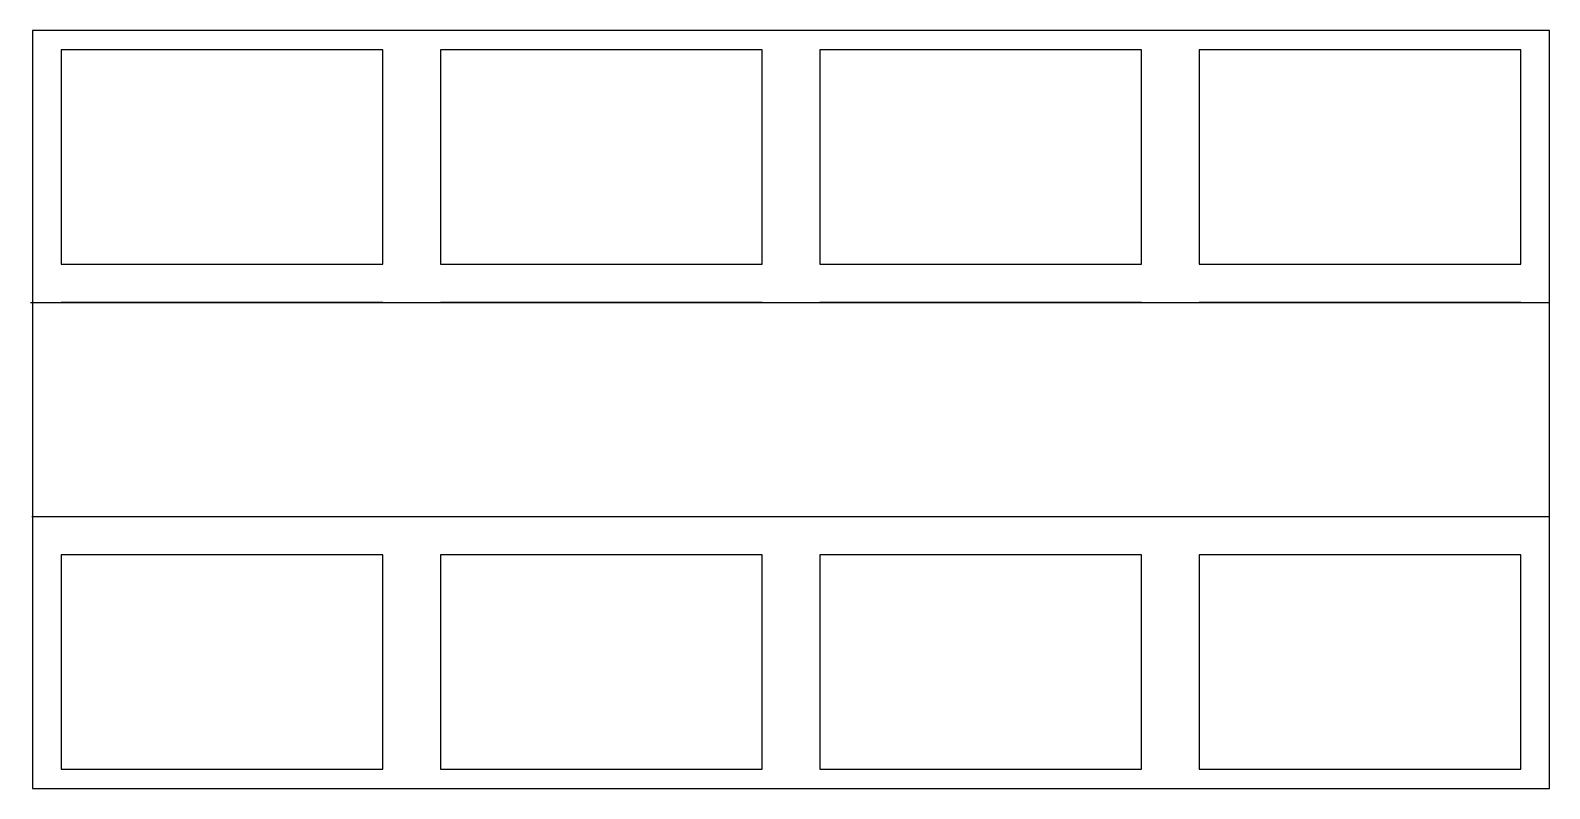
# Model space of a CAD drawing. Header units: inches. Extents: x -12 to 12, y -6 to 6.
import ezdxf

# ---------------------------------------------------------------- set-up
doc = ezdxf.new("R2010")
doc.units = ezdxf.units.IN
doc.header["$MEASUREMENT"] = 0

msp = doc.modelspace()

# ---------------------------------------------------------------- linework, layer by layer
at = {"color": 7, "linetype": 'Continuous', "lineweight": 25}
for p, q in [((-12, 6), (-12, -6)), ((12, 6), (-12, 6)), ((12, -6), (12, 6)), ((-6.455, 5.69), (-11.545, 5.69)), ((-11.545, 5.69), (-11.545, 2.3)), ((-6.455, 2.3), (-6.455, 5.69)), ((-0.455, 5.69), (-5.545, 5.69)), ((-5.545, 5.69), (-5.545, 2.3)), ((-0.455, 2.3), (-0.455, 5.69)), ((5.545, 5.69), (0.455, 5.69)), ((0.455, 5.69), (0.455, 2.3)), ((5.545, 2.3), (5.545, 5.69)), ((11.545, 5.69), (6.455, 5.69)), ((6.455, 5.69), (6.455, 2.3)), ((11.545, 2.3), (11.545, 5.69)), ((-11.545, 2.3), (-6.455, 2.3)), ((-5.545, 2.3), (-0.455, 2.3)), ((0.455, 2.3), (5.545, 2.3)), ((6.455, 2.3), (11.545, 2.3)), ((-6.455, 1.695), (-11.545, 1.695)), ((-0.455, 1.695), (-5.545, 1.695)), ((5.545, 1.695), (0.455, 1.695)), ((11.545, 1.695), (6.455, 1.695)), ((-11.545, -1.695), (-6.455, -1.695)), ((-5.545, -1.695), (-0.455, -1.695)), ((0.455, -1.695), (5.545, -1.695)), ((6.455, -1.695), (11.545, -1.695)), ((-6.455, -2.3), (-11.545, -2.3)), ((-11.545, -2.3), (-11.545, -5.69)), ((-6.455, -5.69), (-6.455, -2.3)), ((-0.455, -2.3), (-5.545, -2.3)), ((-5.545, -2.3), (-5.545, -5.69)), ((-0.455, -5.69), (-0.455, -2.3)), ((5.545, -2.3), (0.455, -2.3)), ((0.455, -2.3), (0.455, -5.69)), ((5.545, -5.69), (5.545, -2.3)), ((11.545, -2.3), (6.455, -2.3)), ((6.455, -2.3), (6.455, -5.69)), ((11.545, -5.69), (11.545, -2.3)), ((-11.545, -5.69), (-6.455, -5.69)), ((-5.545, -5.69), (-0.455, -5.69)), ((0.455, -5.69), (5.545, -5.69)), ((6.455, -5.69), (11.545, -5.69)), ((-12, -6), (12, -6))]:
    msp.add_line(p, q, dxfattribs=at)
for p, q in [((-12.031, 1.695), (12, 1.695)), ((-12.006, -1.695), (12, -1.695))]:
    msp.add_line(p, q)

doc.saveas('drawing.dxf')
